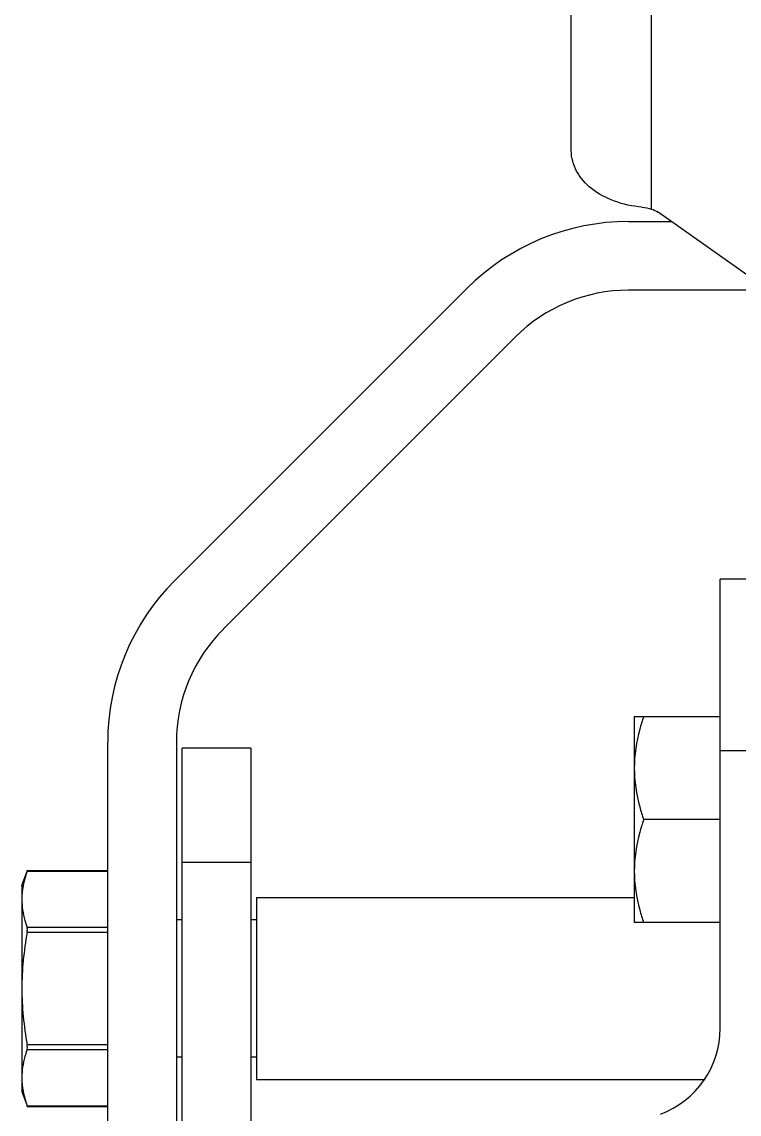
# Model space of a CAD drawing. Extents: x 1031190 to 1725648, y 733081 to 1571294.
# Drawn here: x 1158096 to 1158823, y 1211071 to 1212180 of the extents above; entities that cross this region are included whole.
import ezdxf

# ---------------------------------------------------------------- set-up
doc = ezdxf.new("R2010")
doc.units = 0
doc.header["$LTSCALE"] = 1000
doc.header["$MEASUREMENT"] = 0

msp = doc.modelspace()

# ---------------------------------------------------------------- linework, layer by layer
at = {"linetype": 'Continuous'}
for p, q in [((1158653.1, 1212048.9), (1158653.1, 1212617.6)), ((1158734.5, 1211989.9), (1158734.5, 1212484.2)), ((1158977.5, 1211819.5), (1158741.3, 1211986.6)), ((1158711.2, 1211977.2), (1158754.5, 1211977.2)), ((1158250.7, 1211613), (1158547, 1211909.2)), ((1158853, 1211907.5), (1158711.2, 1211907.5)), ((1158596.2, 1211859.9), (1158300, 1211563.7)), ((1158804.2, 1211158.5), (1158804.2, 1211614.2)), ((1158873.9, 1211614.2), (1158804.2, 1211614.2)), ((1158717, 1211474.8), (1158717, 1211265.7)), ((1158717, 1211474.8), (1158804.2, 1211474.8)), ((1158182.7, 1210955), (1158182.7, 1211448.7)), ((1158252.4, 1211448.7), (1158252.4, 1210955)), ((1158258.2, 1210374.2), (1158258.2, 1211442.9)), ((1158327.9, 1211442.9), (1158258.2, 1211442.9)), ((1158327.9, 1211442.9), (1158327.9, 1210685.9)), ((1158873.9, 1211440), (1158804.2, 1211440)), ((1158804.2, 1211370.3), (1158726.4, 1211370.3)), ((1158327.9, 1211326.7), (1158258.2, 1211326.7)), ((1158095.6, 1211303.5), (1158100.9, 1211318)), ((1158100.9, 1211318), (1158101.1, 1211318.8)), ((1158100.9, 1211318), (1158182.7, 1211318)), ((1158101.1, 1211318.8), (1158182.7, 1211318.8)), ((1158095.6, 1211303.5), (1158095.6, 1211094.4)), ((1158333.7, 1211291.3), (1158333.7, 1211106.6)), ((1158333.7, 1211291.3), (1158717, 1211291.3)), ((1158258.2, 1211268.6), (1158252.4, 1211268.6)), ((1158258.2, 1211268.6), (1158252.4, 1211268.6)), ((1158333.7, 1211268.6), (1158327.9, 1211268.6)), ((1158333.7, 1211268.6), (1158327.9, 1211268.6)), ((1158804.2, 1211265.7), (1158717, 1211265.7)), ((1158100.9, 1211261), (1158182.7, 1211261)), ((1158100.9, 1211256), (1158182.7, 1211256)), ((1158100.9, 1211141.9), (1158182.7, 1211141.9)), ((1158100.9, 1211136.9), (1158182.7, 1211136.9)), ((1158258.2, 1211129.2), (1158252.4, 1211129.2)), ((1158258.2, 1211129.2), (1158252.4, 1211129.2)), ((1158333.7, 1211129.2), (1158327.9, 1211129.2)), ((1158333.7, 1211129.2), (1158327.9, 1211129.2)), ((1158333.7, 1211106.6), (1158787.5, 1211106.6)), ((1158095.6, 1211094.4), (1158100.9, 1211079.9)), ((1158100.9, 1211079.9), (1158182.7, 1211079.9)), ((1158101.1, 1211079.1), (1158100.9, 1211079.9)), ((1158101.1, 1211079.1), (1158182.7, 1211079.1))]:
    msp.add_line(p, q, dxfattribs=at)
for centre, radius, start, end in [((1158711.2, 1211744.9), 232.3, 90, 135), ((1158711.2, 1211744.9), 162.6, 90, 135), ((1158415, 1211448.7), 232.3, 135, 180), ((1158415, 1211448.7), 162.6, 135, 180), ((1158711.2, 1211158.5), 92.9, 290.3175, 0), ((1158711.2, 1211158.5), 162.6, 290.3175, 0)]:
    msp.add_arc(centre, radius, start, end, dxfattribs=at)
for points, knots in [([(1158724.8, 1211991.8), (1158715.3, 1211992.6), (1158697.1, 1211996.4), (1158673.6, 1212008.9), (1158657.3, 1212026.8), (1158653.1, 1212041.8), (1158653.1, 1212048.9)], [0, 0, 0, 0, 0.28821, 0.553531, 0.788229, 1, 1, 1, 1]), ([(1158726.4, 1211474.8), (1158725, 1211470.6), (1158719.8, 1211453.6), (1158717, 1211435.8), (1158717, 1211422.6)], [0, 0, 0, 0, 0.251892, 1, 1, 1, 1]), ([(1158717, 1211422.6), (1158717, 1211409.3), (1158719.8, 1211391.5), (1158725, 1211374.5), (1158726.4, 1211370.3)], [0, 0, 0, 0, 0.748108, 1, 1, 1, 1]), ([(1158726.4, 1211370.3), (1158725, 1211366), (1158719.8, 1211349.1), (1158717, 1211331.3), (1158717, 1211318)], [0, 0, 0, 0, 0.251892, 1, 1, 1, 1]), ([(1158717, 1211318), (1158717, 1211304.7), (1158719.8, 1211286.9), (1158725, 1211270), (1158726.4, 1211265.7)], [0, 0, 0, 0, 0.748108, 1, 1, 1, 1]), ([(1158095.6, 1211289.5), (1158095.6, 1211282.3), (1158097.1, 1211272.5), (1158100.1, 1211263.3), (1158100.9, 1211261)], [0, 0, 0, 0, 0.744761, 1, 1, 1, 1]), ([(1158100.9, 1211256), (1158101, 1211256.4), (1158101.2, 1211258.1), (1158101.3, 1211259.9), (1158100.9, 1211261)], [0, 0, 0, 0, 0.299097, 1, 1, 1, 1]), ([(1158100.9, 1211136.9), (1158100.1, 1211134.6), (1158097.1, 1211125.3), (1158095.6, 1211115.6), (1158095.6, 1211108.4)], [0, 0, 0, 0, 0.25524, 1, 1, 1, 1]), ([(1158100.9, 1211136.9), (1158101, 1211137.2), (1158101.3, 1211138.9), (1158101.1, 1211140.6), (1158100.9, 1211141.9)], [0, 0, 0, 0, 0.185973, 1, 1, 1, 1])]:
    msp.add_open_spline(points, degree=3, knots=knots, dxfattribs=at)
for points in [[(1158724.8, 1211991.8), (1158728.1, 1211991.5), (1158731.3, 1211990.9), (1158734.5, 1211989.9)], [(1158734.5, 1211989.9), (1158736.9, 1211989.1), (1158739.2, 1211988), (1158741.3, 1211986.6)], [(1158100.9, 1211318), (1158099.2, 1211313.2), (1158097.8, 1211308.2), (1158096.9, 1211303.2)], [(1158096.9, 1211303.2), (1158096, 1211298.7), (1158095.6, 1211294.1), (1158095.6, 1211289.5)], [(1158100.9, 1211256), (1158097.6, 1211237.2), (1158095.6, 1211218), (1158095.6, 1211198.9)], [(1158095.6, 1211198.9), (1158095.6, 1211179.9), (1158097.6, 1211160.7), (1158100.9, 1211141.9)], [(1158095.6, 1211108.4), (1158095.6, 1211103.8), (1158096, 1211099.2), (1158096.9, 1211094.7)], [(1158096.9, 1211094.7), (1158097.8, 1211089.7), (1158099.2, 1211084.7), (1158100.9, 1211079.9)]]:
    msp.add_open_spline(points, degree=3, dxfattribs=at)

doc.saveas('drawing.dxf')
